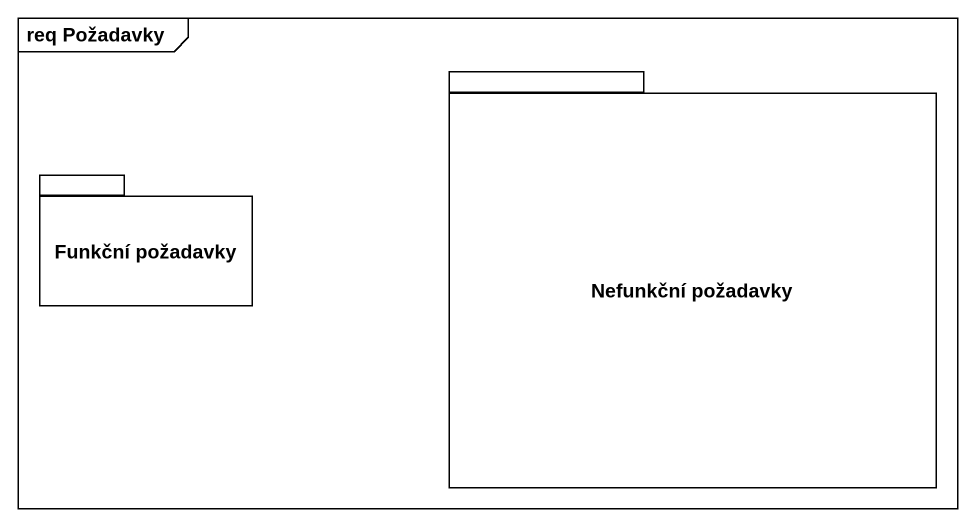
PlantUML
@startuml
mainframe req Požadavky
package "Nefunkční požadavky" as Nefunkční_požadavky {
}
package "Funkční požadavky" as Funkční_požadavky {
}
@enduml
